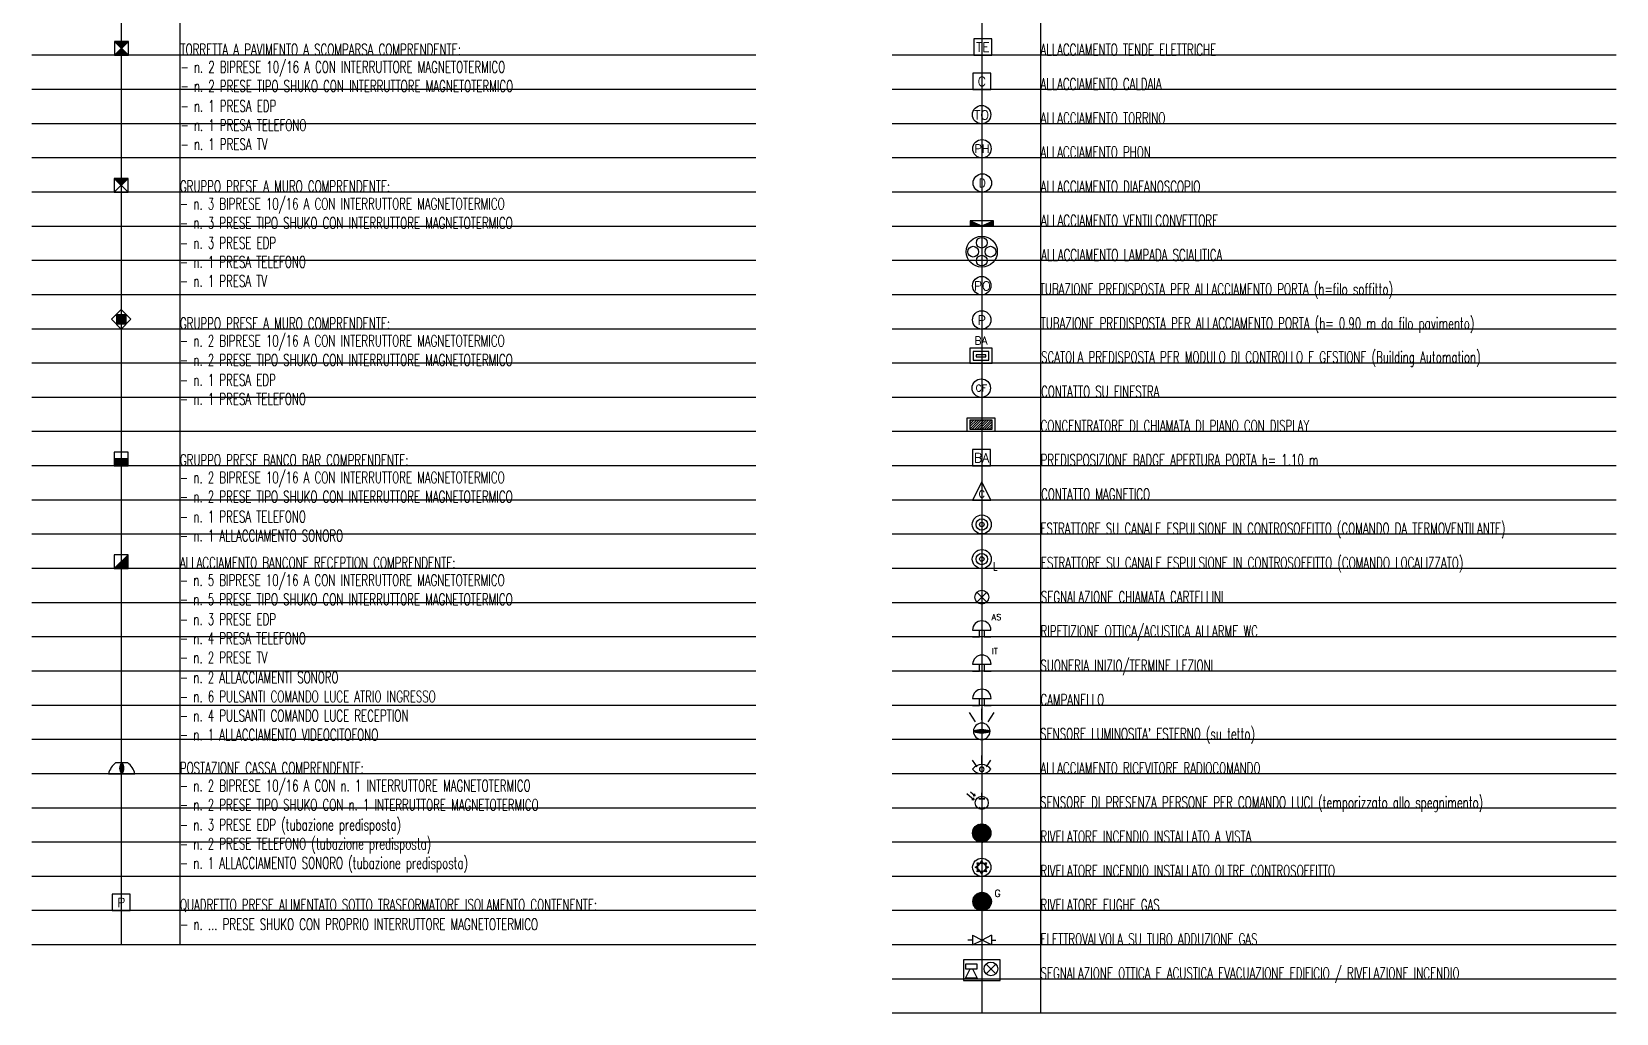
# Model space of a CAD drawing. Extents: x 102 to 7323, y -205 to 4128.
# Drawn here: x 141 to 3584, y -88 to 2046 of the extents above; entities that cross this region are included whole.
import ezdxf
from ezdxf.enums import TextEntityAlignment as Align

# ---------------------------------------------------------------- set-up
doc = ezdxf.new("R2010")
doc.units = 0
doc.header["$LTSCALE"] = 100
doc.header["$MEASUREMENT"] = 0
doc.layers.get('0').update_dxf_attribs({"linetype": 'CONTINUOUS'})
for name, color, linetype in [('EM', 4, 'CONTINUOUS'), ('FM', 240, 'CONTINUOUS'), ('GRIGLIA', 3, 'CONTINUOUS'), ('INFISSI', 8, 'CONTINUOUS'), ('LC', 3, 'CONTINUOUS'), ('SCRITTE', 7, 'CONTINUOUS'), ('SER', 204, 'CONTINUOUS'), ('SERVIZI', 204, 'CONTINUOUS'), ('TESTI', 7, 'CONTINUOUS'), ('VENT', 40, 'CONTINUOUS')]:
    doc.layers.add(name, color=color, linetype=linetype)
doc.styles.add('1', font='SIMPLEX', dxfattribs={"width": 0.65})
doc.styles.add('ROMANS', font='romans')

# ---------------------------------------------------------------- blocks, each defined once
blk = doc.blocks.new('*X65')
at = {"color": 0}
for p, q in [((87, 88.95), (89.05, 91)), ((87, 89.13), (88.87, 91)), ((87.01, 88.78), (89.22, 90.99)), ((87.03, 89.32), (88.68, 90.97)), ((87.04, 88.63), (89.37, 90.96)), ((87.07, 88.48), (89.52, 90.93)), ((87.08, 89.55), (88.45, 90.92)), ((87.11, 88.35), (89.65, 90.89)), ((87.16, 88.22), (89.78, 90.84)), ((87.18, 89.83), (88.17, 90.82)), ((87.21, 88.1), (89.9, 90.79)), ((87.28, 87.98), (90.02, 90.72)), ((87.35, 87.88), (90.12, 90.65)), ((87.42, 87.77), (90.23, 90.58)), ((87.5, 87.68), (90.32, 90.5)), ((87.59, 87.59), (90.41, 90.41)), ((87.68, 87.5), (90.5, 90.32)), ((87.77, 87.42), (90.58, 90.23)), ((87.88, 87.35), (90.65, 90.12)), ((87.98, 87.28), (90.72, 90.02)), ((88.1, 87.21), (90.79, 89.9)), ((88.22, 87.16), (90.84, 89.78)), ((88.35, 87.11), (90.89, 89.65)), ((88.48, 87.07), (90.93, 89.52)), ((88.63, 87.04), (90.96, 89.37)), ((88.78, 87.01), (90.99, 89.22)), ((88.95, 87), (91, 89.05)), ((89.13, 87), (91, 88.87)), ((89.32, 87.03), (90.97, 88.68)), ((89.55, 87.08), (90.92, 88.45)), ((89.83, 87.18), (90.82, 88.17))]:
    blk.add_line(p, q, dxfattribs=at)
blk = doc.blocks.new('Si')
for p, q in [((-20, 0), (20, 0)), ((-5, -15), (-5, 0)), ((5, 0), (5, -15)), ((-20, -15), (-5, -15)), ((5, -15), (20, -15))]:
    blk.add_line(p, q)
blk.add_arc((0, 0), 20, 0, 180)
at = {"layer": 'TESTI', "style": 'ROMANS'}
blk.add_attdef('S', (21.4, 21.7), '', height=13, dxfattribs=at)
blk = doc.blocks.new('*X3')
at = {"color": 0}
for p, q in [((87, 88.95), (89.05, 91)), ((87, 89.13), (88.87, 91)), ((87.01, 88.78), (89.22, 90.99)), ((87.03, 89.32), (88.68, 90.97)), ((87.04, 88.63), (89.37, 90.96)), ((87.07, 88.48), (89.52, 90.93)), ((87.08, 89.55), (88.45, 90.92)), ((87.11, 88.35), (89.65, 90.89)), ((87.16, 88.22), (89.78, 90.84)), ((87.18, 89.83), (88.17, 90.82)), ((87.21, 88.1), (89.9, 90.79)), ((87.28, 87.98), (90.02, 90.72)), ((87.35, 87.88), (90.12, 90.65)), ((87.42, 87.77), (90.23, 90.58)), ((87.5, 87.68), (90.32, 90.5)), ((87.59, 87.59), (90.41, 90.41)), ((87.68, 87.5), (90.5, 90.32)), ((87.77, 87.42), (90.58, 90.23)), ((87.88, 87.35), (90.65, 90.12)), ((87.98, 87.28), (90.72, 90.02)), ((88.1, 87.21), (90.79, 89.9)), ((88.22, 87.16), (90.84, 89.78)), ((88.35, 87.11), (90.89, 89.65)), ((88.48, 87.07), (90.93, 89.52)), ((88.63, 87.04), (90.96, 89.37)), ((88.78, 87.01), (90.99, 89.22)), ((88.95, 87), (91, 89.05)), ((89.13, 87), (91, 88.87)), ((89.32, 87.03), (90.97, 88.68)), ((89.55, 87.08), (90.92, 88.45)), ((89.83, 87.18), (90.82, 88.17))]:
    blk.add_line(p, q, dxfattribs=at)
blk = doc.blocks.new('R')
at = {"color": 4}
blk.add_circle((0, 0), 20, dxfattribs=at)
at = {"color": 4, "xscale": 10, "yscale": 10, "zscale": 10}
blk.add_blockref('*X3', (-890, -890), dxfattribs=at)
blk = doc.blocks.new('RC')
h = blk.add_hatch()
h.set_pattern_fill('ANSI31', color=256, scale=9.9, style=0)
h.set_pattern_definition([(45, (-6361.5809, -4339.424), (-0.87504464, 0.87504464), [])])
h.paths.add_polyline_path([(-10.1, -10.1, -0.052147), (-3.6, -8.7, 0.056209), (-8.7, -3.6, -0.052147)])
h.paths.add_polyline_path([(-8.7, -3.6, 0.056209), (-8.7, 3.6, -0.052147), (-14.3, 0, -0.052147)])
h.paths.add_polyline_path([(-10.1, 10.1, -0.052147), (-8.7, 3.6, 0.056209), (-3.6, 8.7, -0.052147)])
h.paths.add_polyline_path([(3.6, 8.7, -0.052147), (0, 14.3, -0.052147), (-3.6, 8.7, 0.056209)])
h.paths.add_polyline_path([(10.1, 10.1, -0.052147), (3.6, 8.7, 0.056209), (8.7, 3.6, -0.052147)])
h.paths.add_polyline_path([(8.7, 3.6, 0.056209), (8.7, -3.6, -0.052147), (14.3, 0, -0.052147)])
h.paths.add_polyline_path([(8.7, -3.6, 0.056209), (3.6, -8.7, -0.052147), (10.1, -10.1, -0.052147)])
h.paths.add_polyline_path([(0, -14.3, -0.052147), (3.6, -8.7, 0.056209), (-3.6, -8.7, -0.052147)])
blk.add_circle((0, 0), 19.8)
for centre, start, end in [((-28.7, 28.7), 296.6253, 333.3747), ((0, 40.6), 251.6253, 288.3747), ((-40.6, 0), 341.6253, 18.3747), ((28.7, 28.7), 206.6253, 243.3747), ((28.7, -28.7), 116.6253, 153.3747), ((40.6, 0), 161.6253, 198.3747), ((-28.7, -28.7), 26.6253, 63.3747), ((0, -40.6), 71.6253, 108.3747)]:
    blk.add_arc(centre, 32.1, start, end)
blk = doc.blocks.new('A$C58A910AF')
at = {"layer": 'EM'}
blk.add_blockref('RC', (19.8, 19.8), dxfattribs=at)
blk = doc.blocks.new('BLSOL')
at = {"layer": 'LC'}
blk.add_blockref('A$C58A910AF', (-19.8, -19.8), dxfattribs=at)
blk = doc.blocks.new('QTOR')
for p, q in [((-12.6, 12.1), (12.6, 12.1)), ((-28.7, -12.1), (28.7, -12.1))]:
    blk.add_line(p, q)
for centre, radius, start, end in [((13.2, -22.5), 43.2, 126.702, 166.1648), ((12.8, 0), 17.6, 136.3972, 223.6028), ((-12.8, 0), 17.6, 316.3972, 43.6028), ((-13.2, -22.5), 43.2, 13.8352, 53.298)]:
    blk.add_arc(centre, radius, start, end)
at = {"layer": 'INFISSI'}
for p, q in [((-2.4, 8.9), (-2.4, -8.9)), ((0, 12.1), (0, -12.1)), ((2.4, 8.9), (2.4, -8.9))]:
    blk.add_line(p, q, dxfattribs=at)
blk = doc.blocks.new('SEE')
for p, q in [((-40, 45), (-40, 0)), ((40, 45), (-40, 45)), ((20, 20), (10, 40)), ((10, 40), (35, 40)), ((35, 40), (25, 20)), ((40, 0), (40, 45)), ((-40, 0), (40, 0)), ((10, 20), (10, 10)), ((35, 20), (10, 20)), ((10, 10), (35, 10)), ((35, 10), (35, 20))]:
    blk.add_line(p, q)
at = {"const_width": 2.62}
for points in [[(-30.6, 9.5), (-9.4, 30.7)], [(-9.4, 9.5), (-30.5, 30.6)]]:
    blk.add_lwpolyline(points, dxfattribs=at)
blk.add_circle((-20, 20), 15)
blk = doc.blocks.new('A$C23EA42BD')
at = {"layer": 'EM', "rotation": 180}
blk.add_blockref('SEE', (40, 45), dxfattribs=at)
blk = doc.blocks.new('A$C5A77390A')
at = {"layer": 'LC', "rotation": 90}
blk.add_blockref('A$C23EA42BD', (45, 0), dxfattribs=at)
blk = doc.blocks.new('*X73')
at = {"color": 0}
for p, q in [((8797.3, 1635.5), (8816, 1654.3)), ((8797.3, 1637.8), (8813.8, 1654.3)), ((8797.3, 1640), (8811.5, 1654.3)), ((8797.3, 1642.3), (8809.3, 1654.3)), ((8797.3, 1644.5), (8807, 1654.3)), ((8797.3, 1646.8), (8804.8, 1654.3)), ((8797.3, 1649), (8802.6, 1654.3)), ((8797.3, 1651.2), (8800.3, 1654.3)), ((8797.3, 1653.5), (8798.1, 1654.3)), ((8798.3, 1634.3), (8817.3, 1653.3)), ((8800.5, 1634.3), (8817.3, 1651)), ((8802.8, 1634.3), (8817.3, 1648.8)), ((8805, 1634.3), (8817.3, 1646.6)), ((8807.3, 1634.3), (8817.3, 1644.3)), ((8809.5, 1634.3), (8817.3, 1642.1)), ((8811.7, 1634.3), (8817.3, 1639.8)), ((8814, 1634.3), (8817.3, 1637.6)), ((8816.2, 1634.3), (8817.3, 1635.3))]:
    blk.add_line(p, q, dxfattribs=at)
blk = doc.blocks.new('BL4')
for p, q in [((-10, 9.9), (10, 9.9)), ((-10, 9.9), (-10, -10.1)), ((10, 9.9), (10, -10.1)), ((-10, -10.1), (10, -10.1))]:
    blk.add_line(p, q)
blk.add_lwpolyline([(0, -21.3), (21.2, -0.1), (0, 21.1), (-21.2, -0.1)], close=True)
blk.add_blockref('*X73', (-8807.3, -1644.4))
blk = doc.blocks.new('*X101')
at = {"color": 0}
for p, q in [((-4685.5, 4193.7), (-4670.9, 4208.3)), ((-4685.5, 4195.9), (-4673.2, 4208.3)), ((-4685.5, 4198.2), (-4675.4, 4208.3)), ((-4685.5, 4200.4), (-4677.7, 4208.3)), ((-4685.5, 4202.7), (-4679.9, 4208.3)), ((-4685.5, 4204.9), (-4682.1, 4208.3)), ((-4685.5, 4207.2), (-4684.4, 4208.3)), ((-4683.7, 4193.3), (-4668.7, 4208.3)), ((-4681.4, 4193.3), (-4666.4, 4208.3)), ((-4679.2, 4193.3), (-4664.2, 4208.3)), ((-4676.9, 4193.3), (-4661.9, 4208.3)), ((-4674.7, 4193.3), (-4659.7, 4208.3)), ((-4672.4, 4193.3), (-4657.4, 4208.3)), ((-4670.2, 4193.3), (-4655.5, 4208)), ((-4668, 4193.3), (-4655.5, 4205.7)), ((-4665.7, 4193.3), (-4655.5, 4203.5)), ((-4663.5, 4193.3), (-4655.5, 4201.2)), ((-4661.2, 4193.3), (-4655.5, 4199)), ((-4659, 4193.3), (-4655.5, 4196.7)), ((-4656.7, 4193.3), (-4655.5, 4194.5))]:
    blk.add_line(p, q, dxfattribs=at)
blk = doc.blocks.new('BLQC')
blk.add_line((15, 0), (-15, 0))
blk.add_lwpolyline([(-15, -15), (15, -15), (15, 15), (-15, 15)], close=True)
blk.add_blockref('*X101', (4670.5, -4208.3))
blk = doc.blocks.new('QPRE')
for p, q in [((15, -15), (-15, 15)), ((15, 15), (-15, -15)), ((0.7, 0.7), (-13.6, 15)), ((1.4, 1.4), (-12.2, 15)), ((2.1, 2.1), (-10.8, 15)), ((2.8, 2.8), (-9.3, 15)), ((3.5, 3.5), (-7.9, 15)), ((4.2, 4.2), (-6.5, 15)), ((4.9, 4.9), (-5.1, 15)), ((5.7, 5.7), (-3.7, 15)), ((6.4, 6.4), (-2.3, 15)), ((7.1, 7.1), (-0.9, 15)), ((7.8, 7.8), (0.6, 15)), ((8.5, 8.5), (2, 15)), ((9.2, 9.2), (3.4, 15)), ((9.9, 9.9), (4.8, 15)), ((10.6, 10.6), (6.2, 15)), ((11.3, 11.3), (7.6, 15)), ((12, 12), (9, 15)), ((12.7, 12.7), (10.5, 15)), ((13.4, 13.4), (11.9, 15)), ((14.1, 14.1), (13.3, 15)), ((0.7, -0.7), (-13.6, -15)), ((1.4, -1.4), (-12.2, -15)), ((2.1, -2.1), (-10.8, -15)), ((2.8, -2.8), (-9.3, -15)), ((3.5, -3.5), (-7.9, -15)), ((4.2, -4.2), (-6.5, -15)), ((4.9, -4.9), (-5.1, -15)), ((5.7, -5.7), (-3.7, -15)), ((6.4, -6.4), (-2.3, -15)), ((7.1, -7.1), (-0.9, -15)), ((7.8, -7.8), (0.6, -15)), ((8.5, -8.5), (2, -15)), ((9.2, -9.2), (3.4, -15)), ((9.9, -9.9), (4.8, -15)), ((10.6, -10.6), (6.2, -15)), ((11.3, -11.3), (7.6, -15)), ((12, -12), (9, -15)), ((12.7, -12.7), (10.5, -15)), ((13.4, -13.4), (11.9, -15)), ((14.1, -14.1), (13.3, -15))]:
    blk.add_line(p, q)
blk.add_lwpolyline([(-15, -15), (15, -15), (15, 15), (-15, 15)], close=True)
blk = doc.blocks.new('SENS')
at = {"color": 7}
for p, q in [((-32.6, 20), (-16.8, 6.7)), ((-24.6, 23.9), (-14.2, 15.1)), ((-16.8, 6.7), (-21.3, 6.5)), ((-14.2, 15.1), (-18.6, 14.9)), ((-16.8, 6.7), (-17.4, 11.1)), ((-14.2, 15.1), (-14.7, 19.5)), ((-6.4, 9.6), (6.4, 9.6)), ((-6.4, 8.7), (6.4, 8.7)), ((0, 9.6), (0, 21.9)), ((0, -11.7), (0, -21.9))]:
    blk.add_line(p, q, dxfattribs=at)
blk.add_circle((0, 0), 14.2)
blk.add_arc((0, -2), 9.66, 228.8611, 311.1389, dxfattribs=at)
blk = doc.blocks.new('RAD')
for p, q in [((-9.9, 7), (-19.9, 22)), ((0.1, 12), (0.1, 32)), ((10.1, 7), (20.1, 22))]:
    blk.add_line(p, q)
for centre, radius, start, end in [((0.1, -13), 25, 36.8699, 143.1301), ((0.1, 17), 25, 216.8699, 323.1301), ((0.1, 2), 5, 0, 180), ((0.1, 2), 5, 180, 0)]:
    blk.add_arc(centre, radius, start, end)
blk = doc.blocks.new('A$C7D1C7F27')
at = {"layer": 'LC'}
blk.add_blockref('RAD', (19.9, 8), dxfattribs=at)
blk = doc.blocks.new('*X104')
at = {"color": 0}
for p, q in [((2565.5, 1826.8), (2574.8, 1836.1)), ((2567.3, 1826.4), (2577.3, 1836.4)), ((2569.2, 1826.1), (2579.7, 1836.5)), ((2571.1, 1825.7), (2582, 1836.6)), ((2573, 1825.4), (2584.2, 1836.6)), ((2575, 1825.2), (2586.4, 1836.6)), ((2577.1, 1825), (2588.6, 1836.5)), ((2579.2, 1824.8), (2590.7, 1836.3)), ((2581.3, 1824.8), (2592.7, 1836.1)), ((2555.2, 1830), (2557.2, 1832.1)), ((2556.8, 1829.4), (2560.6, 1833.2)), ((2558.5, 1828.8), (2563.7, 1834.1)), ((2560.2, 1828.3), (2566.7, 1834.8)), ((2561.9, 1827.8), (2569.5, 1835.4)), ((2563.7, 1827.3), (2572.2, 1835.8)), ((2583.6, 1824.7), (2594.7, 1835.9)), ((2585.8, 1824.8), (2596.6, 1835.6)), ((2588.2, 1824.9), (2598.5, 1835.2)), ((2590.6, 1825), (2600.4, 1834.8)), ((2593.1, 1825.3), (2602.2, 1834.4)), ((2595.7, 1825.7), (2604, 1833.9)), ((2598.4, 1826.1), (2605.8, 1833.5)), ((2601.3, 1826.7), (2607.5, 1832.9)), ((2604.3, 1827.5), (2609.2, 1832.4)), ((2607.5, 1828.4), (2610.8, 1831.8)), ((2610.9, 1829.6), (2612.4, 1831.2))]:
    blk.add_line(p, q, dxfattribs=at)
blk = doc.blocks.new('BLSENS')
for p, q in [((-13.9, 20.8), (-26.8, 41)), ((0, 25), (0, 49)), ((13.9, 20.8), (26.8, 41))]:
    blk.add_line(p, q)
for centre, radius, start, end in [((0, 0), 18, 0, 180), ((0, -43.5), 47.1, 67.5403, 112.4597), ((0, -43.5), 47.1, 67.5403, 112.4597), ((0, 0), 18, 180, 0), ((0, 43.5), 47.1, 247.5403, 292.4597)]:
    blk.add_arc(centre, radius, start, end)
at = {"xscale": 0.6, "yscale": 0.6, "zscale": 0.6}
blk.add_blockref('*X104', (-1550.2, -1098.4), dxfattribs=at)
blk = doc.blocks.new('BLCPO')
for p, q in [((0, 26.7), (-20, -13.3)), ((20, -13.3), (0, 26.7)), ((-20, -13.3), (20, -13.3))]:
    blk.add_line(p, q)
at = {"style": 'ROMANS'}
blk.add_text('C', height=15, dxfattribs=at).set_placement((0, 0), align=Align.MIDDLE)
blk = doc.blocks.new('BLBAA')
for points in [[(-24, -18.6), (24, -18.6), (24, 13.9), (-24, 13.9)], [(-17.1, -11.6), (17.1, -11.6), (17.1, 6.9), (-17.1, 6.9)], [(-10.2, -4.7), (10.2, -4.7), (10.2, 0), (-10.2, 0)]]:
    blk.add_lwpolyline(points, close=True)
at = {"layer": 'SCRITTE', "color": 7, "style": 'ROMANS'}
blk.add_text('BA', height=17.1, dxfattribs=at).set_placement((0, 22.1), align=Align.CENTER)
blk = doc.blocks.new('BLCF')
blk.add_circle((0, 0), 20)
at = {"style": 'ROMANS'}
blk.add_text('CF', height=15, dxfattribs=at).set_placement((0, 0), align=Align.MIDDLE)
blk = doc.blocks.new('BLQUA')
for p, q in [((15, 15), (-15, -15)), ((15, -15), (-15, 15)), ((0.7, 0.7), (-13.6, 15)), ((1.4, 1.4), (-12.2, 15)), ((2.1, 2.1), (-10.8, 15)), ((2.8, 2.8), (-9.3, 15)), ((3.5, 3.5), (-7.9, 15)), ((4.2, 4.2), (-6.5, 15)), ((4.9, 4.9), (-5.1, 15)), ((5.7, 5.7), (-3.7, 15)), ((6.4, 6.4), (-2.3, 15)), ((7.1, 7.1), (-0.9, 15)), ((7.8, 7.8), (0.6, 15)), ((8.5, 8.5), (2, 15)), ((9.2, 9.2), (3.4, 15)), ((9.9, 9.9), (4.8, 15)), ((10.6, 10.6), (6.2, 15)), ((11.3, 11.3), (7.6, 15)), ((12, 12), (9, 15)), ((12.7, 12.7), (10.5, 15)), ((13.4, 13.4), (11.9, 15)), ((14.1, 14.1), (13.3, 15))]:
    blk.add_line(p, q)
blk.add_lwpolyline([(-15, -15), (15, -15), (15, 15), (-15, 15)], close=True)
blk = doc.blocks.new('*X102')
at = {"color": 0}
for p, q in [((500.2, 3230.2), (544.2, 3274.1)), ((502.4, 3230.2), (544.2, 3271.9)), ((504.7, 3230.2), (544.2, 3269.7)), ((506.9, 3230.2), (544.2, 3267.4)), ((509.2, 3230.2), (544.2, 3265.2)), ((511.4, 3230.2), (544.2, 3262.9)), ((513.6, 3230.2), (544.2, 3260.7)), ((515.9, 3230.2), (544.2, 3258.4)), ((518.1, 3230.2), (544.2, 3256.2)), ((520.4, 3230.2), (544.2, 3253.9)), ((522.6, 3230.2), (544.2, 3251.7)), ((524.9, 3230.2), (544.2, 3249.5)), ((527.1, 3230.2), (544.2, 3247.2)), ((529.4, 3230.2), (544.2, 3245)), ((531.6, 3230.2), (544.2, 3242.7)), ((533.9, 3230.2), (544.2, 3240.5)), ((536.1, 3230.2), (544.2, 3238.2)), ((538.3, 3230.2), (544.2, 3236)), ((540.6, 3230.2), (544.2, 3233.7)), ((542.8, 3230.2), (544.2, 3231.5))]:
    blk.add_line(p, q, dxfattribs=at)
blk = doc.blocks.new('CARTE')
for p, q in [((-10, 10), (10, -10)), ((-10, -10), (10, 10))]:
    blk.add_line(p, q)
blk.add_circle((0, 0), 15)
blk = doc.blocks.new('C')
blk.add_circle((0, 0), 20)
at = {"style": 'ROMANS'}
blk.add_attdef('S', text='', height=18, dxfattribs=at).set_placement((0, 0), align=Align.MIDDLE_CENTER)
blk = doc.blocks.new('ELVAL')
for p, q in [((-21.6, 0), (-32.1, 0)), ((-21.6, 10.8), (-21.6, -10.8)), ((-21.6, 10.8), (0, 0)), ((-21.6, -10.8), (0, 0)), ((-0.6, 10.4), (-0.6, -11)), ((21.6, 10.8), (0, 0)), ((21.6, -10.8), (0, 0)), ((20.4, 0), (30.9, 0)), ((21.6, 10.8), (21.6, -10.8))]:
    blk.add_line(p, q)
blk = doc.blocks.new('Qtes')
at = {"linetype": 'Continuous'}
for p, q in [((-35, 15), (0, 0)), ((-35, 13.4), (-3.8, 0)), ((-35, 11.7), (-7.6, 0)), ((-35, 10.1), (-11.4, 0)), ((-35, 8.5), (-15.2, 0)), ((-35, 6.8), (-19, 0)), ((-35, 5.2), (-22.8, 0)), ((-35, 3.6), (-26.7, 0)), ((-35, 1.9), (-30.5, 0)), ((0, 0), (35, 15)), ((35, 13.4), (3.8, 0)), ((35, 11.7), (7.6, 0)), ((35, 10.1), (11.4, 0)), ((35, 8.5), (15.2, 0)), ((35, 6.8), (19, 0)), ((35, 5.2), (22.8, 0)), ((35, 3.6), (26.7, 0)), ((35, 1.9), (30.5, 0))]:
    blk.add_line(p, q, dxfattribs=at)
for p, q in [((-35, 15), (-35, 0)), ((35, 15), (-35, 15)), ((-35, 0.1), (-34.8, 0)), ((-35, 0), (35, 0)), ((34.8, 0), (35, 0.1)), ((35, 0), (35, 15))]:
    blk.add_line(p, q)

msp = doc.modelspace()

# ---------------------------------------------------------------- hatches: boundary and pattern name
at = {"layer": 'SER'}
h = msp.add_hatch(dxfattribs=at)
h.set_pattern_fill('ANSI31', color=256, scale=30, style=0)
h.set_pattern_definition([(45, (0, -223.0937), (-2.6516504, 2.6516504), [])])
h.paths.add_polyline_path([(2226.8, 1202.1), (2205.2, 1202.1), (2205.2, 1181.1), (2226.8, 1181.1)])
h.paths.add_polyline_path([(2205.2, 1181.1), (2205.2, 1202.1), (2180.3, 1202.1), (2180.3, 1181.1)])

# ---------------------------------------------------------------- linework, layer by layer
at = {"layer": 'EM', "color": 240}
msp.add_circle((2206, 155.4), 20, dxfattribs=at)
msp.add_circle((2206, 155.4), 20, dxfattribs=at)
at = {"layer": 'FM'}
msp.add_line((320.7, 879.1), (350.7, 909.1), dxfattribs=at)
msp.add_lwpolyline([(320.7, 879.1), (350.7, 879.1), (350.7, 909.1), (320.7, 909.1)], close=True, dxfattribs=at)
at = {"layer": 'GRIGLIA'}
for p, q in [((335.7, 4002.4), (335.7, 61.1)), ((463.2, 4027.5), (463.2, 61.1)), ((2205.2, 4002.4), (2205.2, -87.6)), ((2332.7, 4027.5), (2332.7, -87.6)), ((1714.2, 1994.6), (141.3, 1994.6)), ((3583.7, 1994.6), (2010.8, 1994.6)), ((1714.2, 1920.2), (141.3, 1920.2)), ((3583.7, 1920.2), (2010.8, 1920.2)), ((1714.2, 1845.9), (141.3, 1845.9)), ((3583.7, 1845.9), (2010.8, 1845.9)), ((1714.2, 1771.5), (141.3, 1771.5)), ((3583.7, 1771.5), (2010.8, 1771.5)), ((1714.2, 1697.1), (141.3, 1697.1)), ((3583.7, 1697.1), (2010.8, 1697.1)), ((1714.2, 1622.8), (141.3, 1622.8)), ((3583.7, 1622.8), (2010.8, 1622.8)), ((1714.2, 1548.4), (141.3, 1548.4)), ((3583.7, 1548.4), (2010.8, 1548.4)), ((1714.2, 1474), (141.3, 1474)), ((3583.7, 1474), (2010.8, 1474)), ((1714.2, 1399.7), (141.3, 1399.7)), ((3583.7, 1399.7), (2010.8, 1399.7)), ((1714.2, 1325.3), (141.3, 1325.3)), ((3583.7, 1325.3), (2010.8, 1325.3)), ((1714.2, 1250.9), (141.3, 1250.9)), ((3583.7, 1250.9), (2010.8, 1250.9)), ((1714.2, 1176.6), (141.3, 1176.6)), ((3583.7, 1176.6), (2010.8, 1176.6)), ((1714.2, 1102.2), (141.3, 1102.2)), ((3583.7, 1102.2), (2010.8, 1102.2)), ((1714.2, 1027.8), (141.3, 1027.8)), ((3583.7, 1027.8), (2010.8, 1027.8)), ((1714.2, 953.5), (141.3, 953.5)), ((3583.7, 953.5), (2010.8, 953.5)), ((1714.2, 879.1), (141.3, 879.1)), ((3583.7, 879.1), (2010.8, 879.1)), ((1714.2, 804.8), (141.3, 804.8)), ((3583.7, 804.8), (2010.8, 804.8)), ((1714.2, 730.4), (141.3, 730.4)), ((3583.7, 730.4), (2010.8, 730.4)), ((1714.2, 656), (141.3, 656)), ((3583.7, 656), (2010.8, 656)), ((1714.2, 581.7), (141.3, 581.7)), ((3583.7, 581.7), (2010.8, 581.7)), ((1714.2, 507.3), (141.3, 507.3)), ((3583.7, 507.3), (2010.8, 507.3)), ((1714.2, 432.9), (141.3, 432.9)), ((3583.7, 432.9), (2010.8, 432.9)), ((1714.2, 358.6), (141.3, 358.6)), ((3583.7, 358.6), (2010.8, 358.6)), ((1714.2, 284.2), (141.3, 284.2)), ((3583.7, 284.2), (2010.8, 284.2)), ((1714.2, 209.8), (141.3, 209.8)), ((3583.7, 209.8), (2010.8, 209.8)), ((1714.2, 135.5), (141.3, 135.5)), ((3583.7, 135.5), (2010.8, 135.5)), ((1714.2, 61.1), (141.3, 61.1)), ((3583.7, 61.1), (2010.8, 61.1)), ((3583.7, -13.3), (2010.8, -13.3)), ((3583.7, -87.6), (2010.8, -87.6))]:
    msp.add_line(p, q, dxfattribs=at)
at = {"layer": 'LC'}
for centre, radius in [((2205.2, 1567.8), 33.8), ((2205.2, 1587.2), 11.6), ((2186.4, 1567.8), 11.6), ((2205.2, 1548.4), 11.6), ((2224, 1567.8), 11.6)]:
    msp.add_circle(centre, radius, dxfattribs=at)
at = {"layer": 'SER'}
for points in [[(2173.5, 1206.6), (2233.5, 1206.6), (2233.5, 1176.6), (2173.5, 1176.6)], [(2180.3, 1202.1), (2226.8, 1202.1), (2226.8, 1181.1), (2180.3, 1181.1)]]:
    msp.add_lwpolyline(points, close=True, dxfattribs=at)
for centre in [(2204.9, 1865.6), (2205.2, 1493.9), (2205.2, 1419.5)]:
    msp.add_circle(centre, 20, dxfattribs=at)
at = {"layer": 'SERVIZI'}
for p, q in [((2227.2, 2030.1), (2187.9, 2030.1)), ((2187.9, 2030.1), (2187.9, 1994.6)), ((2227.2, 1994.6), (2227.2, 2030.1)), ((2187.9, 1994.6), (2227.2, 1994.6)), ((2224.9, 1955.8), (2185.5, 1955.8)), ((2185.5, 1955.8), (2185.5, 1920.2)), ((2224.9, 1920.2), (2224.9, 1955.8)), ((2185.5, 1920.2), (2224.9, 1920.2)), ((2224.5, 1137.8), (2185.2, 1137.8)), ((2185.2, 1137.8), (2185.2, 1102.2)), ((2224.5, 1102.2), (2224.5, 1137.8)), ((2185.2, 1102.2), (2224.5, 1102.2)), ((316, 171), (316, 135.5)), ((355.3, 171), (316, 171)), ((355.3, 135.5), (355.3, 171)), ((316, 135.5), (355.3, 135.5))]:
    msp.add_line(p, q, dxfattribs=at)
for centre, radius in [((2205.2, 974.9), 20.6), ((2205.2, 974.9), 12.4), ((2205.2, 974.9), 4.86), ((2205.2, 899.7), 20.6), ((2205.2, 899.7), 12.4), ((2205.2, 899.7), 4.86)]:
    msp.add_circle(centre, radius, dxfattribs=at)

# ---------------------------------------------------------------- block references
at = {"rotation": 270}
msp.add_blockref('A$C5A77390A', (2165.2, 28.9), dxfattribs=at)
msp.add_blockref('A$C5A77390A', (2165.2, 28.9), dxfattribs=at)
at = {"layer": 'EM'}
msp.add_blockref('R', (2205.2, 304), dxfattribs=at)
msp.add_blockref('R', (2205.2, 304), dxfattribs=at)
at = {"layer": 'EM', "color": 122, "xscale": 10, "yscale": 10, "zscale": 10}
msp.add_blockref('*X65', (1316, -734.6), dxfattribs=at)
msp.add_blockref('*X65', (1316, -734.6), dxfattribs=at)
at = {"layer": 'EM', "xscale": 0.959999999999809, "yscale": 0.9600000000009458, "zscale": 0.959999999999809}
msp.add_blockref('ELVAL', (2205.8, 71.7), dxfattribs=at)
at = {"layer": 'FM'}
for name, p in [('QPRE', (336.5, 2009.6)), ('BLQUA', (335.7, 1712.1)), ('BL4', (335.7, 1421)), ('BLQC', (335.7, 1117.3)), ('QTOR', (336.9, 445.1))]:
    msp.add_blockref(name, p, dxfattribs=at)
at = {"layer": 'FM', "xscale": 0.6666599999998652, "yscale": 0.6666599999998652, "zscale": 0.6666599999998652}
msp.add_blockref('*X102', (-12.1, -1274.3), dxfattribs=at)
at = {"layer": 'LC'}
for name, p in [('BLSENS', (2205.2, 525.3)), ('A$C7D1C7F27', (2185.2, 432.9)), ('SENS', (2205.2, 369.8)), ('BLSOL', (2205.2, 229.7)), ('BLSOL', (2205.2, 229.7))]:
    msp.add_blockref(name, p, dxfattribs=at)
at = {"layer": 'SER'}
for name, p, values in [('C', (2205.6, 1791.5), {'S': 'PH'}), ('C', (2206.4, 1717.1), {'S': 'D'}), ('Si', (2205.2, 745.4), {'S': 'AS'}), ('Si', (2205.4, 671), {'S': 'IT'})]:
    msp.add_blockref(name, p, dxfattribs=at).add_auto_attribs(values)
for name, p in [('BLBAA', (2203.6, 1343.9)), ('BLCF', (2204.2, 1271.2)), ('BLCPO', (2205.2, 1041.2)), ('Si', (2205.4, 596.7))]:
    msp.add_blockref(name, p, dxfattribs=at)
at = {"layer": 'SERVIZI'}
msp.add_blockref('CARTE', (2205.2, 816.8), dxfattribs=at)
at = {"layer": 'VENT', "xscale": 0.7200000000001637, "yscale": 0.7200000000001637, "zscale": 0.7200000000001637}
msp.add_blockref('Qtes', (2205.2, 1624), dxfattribs=at)

# ---------------------------------------------------------------- texts
at = {"color": 7, "style": 'ROMANS'}
msp.add_text('G', height=15, dxfattribs=at).set_placement((2232.8, 165.8))
at = {"layer": 'SCRITTE', "style": '1', "width": 0.65}
for s, height, p in [('TORRETTA A PAVIMENTO A SCOMPARSA COMPRENDENTE:', 25, (464.4, 1994.6)), ('ALLACCIAMENTO TENDE ELETTRICHE', 25, (2332.8, 1994.3)), ('- n. 2 BIPRESE 10/16 A CON INTERRUTTORE MAGNETOTERMICO', 25, (464.4, 1956.7)), ('- n. 2 PRESE TIPO SHUKO CON INTERRUTTORE MAGNETOTERMICO', 25, (464.4, 1915.2)), ('ALLACCIAMENTO CALDAIA', 25, (2332.8, 1919.9)), ('- n. 1 PRESA EDP', 25, (464.4, 1871.8)), ('ALLACCIAMENTO TORRINO', 25, (2333.1, 1845.5)), ('- n. 1 PRESA TELEFONO', 25, (464.4, 1830.3)), ('- n. 1 PRESA TV', 25, (464.4, 1788.8)), ('ALLACCIAMENTO PHON', 25, (2332.9, 1771.5)), ('GRUPPO PRESE A MURO COMPRENDENTE:', 25, (463.3, 1697.2)), ('ALLACCIAMENTO DIAFANOSCOPIO', 25, (2333.3, 1696.8)), ('- n. 3 BIPRESE 10/16 A CON INTERRUTTORE MAGNETOTERMICO', 25, (463.3, 1659.3)), ('- n. 3 PRESE TIPO SHUKO CON INTERRUTTORE MAGNETOTERMICO', 25, (463.3, 1617.8)), ('ALLACCIAMENTO VENTILCONVETTORE', 25, (2333.7, 1622.9)), ('- n. 3 PRESE EDP', 25, (463.3, 1574.3)), ('- n. 1 PRESA TELEFONO', 25, (463.3, 1532.9)), ('ALLACCIAMENTO LAMPADA SCIALITICA', 25, (2334.2, 1548.2)), ('- n. 1 PRESA TV', 25, (463.3, 1491.4)), ('TUBAZIONE PREDISPOSTA PER ALLACCIAMENTO PORTA (h=filo soffitto)', 25, (2331.1, 1473.9)), ('GRUPPO PRESE A MURO COMPRENDENTE:', 25, (463.3, 1399.4)), ('TUBAZIONE PREDISPOSTA PER ALLACCIAMENTO PORTA (h= 0.90 m da filo pavimento)', 25, (2333.1, 1399.6)), ('- n. 2 BIPRESE 10/16 A CON INTERRUTTORE MAGNETOTERMICO', 25, (463.3, 1361.5)), ('- n. 2 PRESE TIPO SHUKO CON INTERRUTTORE MAGNETOTERMICO', 25, (463.3, 1320)), ('SCATOLA PREDISPOSTA PER MODULO DI CONTROLLO E GESTIONE (Building Automation)', 25, (2334.1, 1326.1)), ('- n. 1 PRESA EDP', 25, (463.3, 1276.5)), ('CONTATTO SU FINESTRA', 25, (2334.1, 1251)), ('- n. 1 PRESA TELEFONO', 25, (463.3, 1235.1)), ('CONCENTRATORE DI CHIAMATA DI PIANO CON DISPLAY', 25, (2333.1, 1176.8)), ('GRUPPO PRESE BANCO BAR COMPRENDENTE:', 25, (463.3, 1102.3)), ('PREDISPOSIZIONE BADGE APERTURA PORTA h= 1.10 m', 25, (2333.1, 1102.4)), ('- n. 2 BIPRESE 10/16 A CON INTERRUTTORE MAGNETOTERMICO', 25, (463.3, 1064.4)), ('- n. 2 PRESE TIPO SHUKO CON INTERRUTTORE MAGNETOTERMICO', 25, (463.3, 1022.9)), ('CONTATTO MAGNETICO', 25, (2334.1, 1028.1)), ('- n. 1 PRESA TELEFONO', 25, (463.3, 979.4)), ('ESTRATTORE SU CANALE ESPULSIONE IN CONTROSOFFITTO (COMANDO DA TERMOVENTILANTE)', 25, (2332.6, 953.5)), ('- n. 1 ALLACCIAMENTO SONORO', 25, (463.3, 938)), ('ALLACCIAMENTO BANCONE RECEPTION COMPRENDENTE:', 25, (463.2, 879.1)), ('ESTRATTORE SU CANALE ESPULSIONE IN CONTROSOFFITTO (COMANDO LOCALIZZATO)', 25, (2333.6, 879)), ('- n. 5 BIPRESE 10/16 A CON INTERRUTTORE MAGNETOTERMICO', 25, (463.2, 841.2)), ('L', 18.8, (2230.3, 874.5)), ('SEGNALAZIONE CHIAMATA CARTELLINI', 25, (2333.6, 804.6)), ('- n. 5 PRESE TIPO SHUKO CON INTERRUTTORE MAGNETOTERMICO', 25, (463.2, 799.7)), ('- n. 3 PRESE EDP', 25, (463.2, 756.3)), ('RIPETIZIONE OTTICA/ACUSTICA ALLARME WC', 25, (2332.9, 730.5)), ('- n. 4 PRESA TELEFONO', 25, (463.2, 714.8)), ('- n. 2 PRESE TV', 25, (463.2, 673.3)), ('- n. 2 ALLACCIAMENTI SONORO', 25, (463.2, 629.9)), ('SUONERIA INIZIO/TERMINE LEZIONI', 25, (2332.6, 655.7)), ('- n. 6 PULSANTI COMANDO LUCE ATRIO INGRESSO', 25, (463.2, 588.4)), ('CAMPANELLO', 25, (2332.6, 581.4)), ('- n. 4 PULSANTI COMANDO LUCE RECEPTION ', 25, (463.2, 546.9)), ('- n. 1 ALLACCIAMENTO VIDEOCITOFONO', 25, (463.2, 505.5)), ("SENSORE LUMINOSITA' ESTERNO (su tetto)", 25, (2332.1, 507.2)), ('POSTAZIONE CASSA COMPRENDENTE:', 25, (463.2, 432.9)), ('ALLACCIAMENTO RICEVITORE RADIOCOMANDO', 25, (2332.9, 432.8)), ('- n. 2 BIPRESE 10/16 A CON n. 1 INTERRUTTORE MAGNETOTERMICO', 25, (463.2, 394.6)), ('SENSORE DI PRESENZA PERSONE PER COMANDO LUCI (temporizzato allo spegnimento)', 25, (2332.1, 358.3)), ('- n. 2 PRESE TIPO SHUKO CON n. 1 INTERRUTTORE MAGNETOTERMICO', 25, (463.2, 353.1)), ('- n. 3 PRESE EDP (tubazione predisposta)', 25, (463.2, 309.7)), ('- n. 2 PRESE TELEFONO (tubazione predisposta)', 25, (463.2, 268.2)), ('RIVELATORE INCENDIO INSTALLATO A VISTA', 25, (2332.7, 284.2)), ('- n. 1 ALLACCIAMENTO SONORO (tubazione predisposta)', 25, (463.2, 226.7)), ('RIVELATORE INCENDIO INSTALLATO OLTRE CONTROSOFFITTO', 25, (2332.7, 209.6)), ('QUADRETTO PRESE ALIMENTATO SOTTO TRASFORMATORE ISOLAMENTO CONTENENTE:', 25, (463.4, 135.7)), ('RIVELATORE FUGHE GAS', 25, (2332.7, 135.5)), ('- n. ... PRESE SHUKO CON PROPRIO INTERRUTTORE MAGNETOTERMICO', 25, (463.4, 93.5)), ('ELETTROVALVOLA SU TUBO ADDUZIONE GAS', 25, (2332.7, 61.1)), ('SEGNALAZIONE OTTICA E ACUSTICA EVACUAZIONE EDIFICIO / RIVELAZIONE INCENDIO', 25, (2332.9, -12.8))]:
    msp.add_text(s, height=height, dxfattribs=at).set_placement(p)
at = {"layer": 'SER', "style": 'ROMANS'}
for s, p in [('TO', (2204.9, 1854.9)), ('PO', (2206.3, 1483.3)), ('P', (2205.2, 1408.8))]:
    msp.add_text(s, height=20, dxfattribs=at).set_placement(p, align=Align.CENTER)
at = {"layer": 'SERVIZI', "style": 'ROMANS'}
for s, p in [('TE', (2207.6, 2002.2)), ('C', (2205.3, 1927.8)), ('BA', (2204.9, 1109.8)), ('P', (335.8, 143))]:
    msp.add_text(s, height=20, dxfattribs=at).set_placement(p, align=Align.CENTER)

doc.saveas('drawing.dxf')
